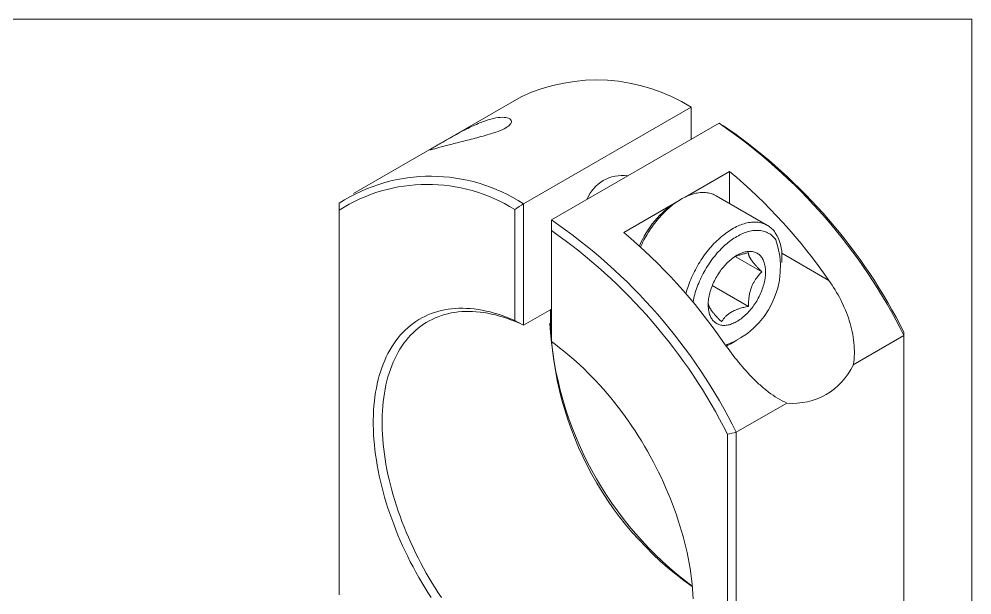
# Model space of a CAD drawing. Header units: inches. Extents: x 0.1 to 10.9, y 0.1 to 8.4.
# Drawn here: x 8.65 to 10.94, y 7.054 to 8.44 of the extents above; entities that cross this region are included whole.
import ezdxf

# ---------------------------------------------------------------- set-up
doc = ezdxf.new("R2010")
doc.units = ezdxf.units.IN
doc.header["$MEASUREMENT"] = 0

msp = doc.modelspace()

# ---------------------------------------------------------------- linework, layer by layer
at = {"color": 7, "linetype": 'Continuous', "lineweight": 0}
for p, q in [((0.06, 8.44), (10.94, 8.44)), ((10.94, 8.44), (10.94, 0.06)), ((9.8568, 8.2531), (9.4537, 8.0204)), ((9.8623, 7.9951), (10.2653, 8.2278)), ((10.2653, 8.1507), (10.2653, 8.2278)), ((9.9291, 7.9566), (10.3321, 8.1893)), ((10.1126, 8.0625), (10.1109, 8.0635)), ((10.3576, 8.0734), (10.2509, 8.0118)), ((10.3576, 7.996), (10.3576, 8.0734)), ((9.8623, 7.9951), (9.8623, 7.7035)), ((10.2208, 7.9945), (10.103, 7.9265)), ((10.2409, 8.0066), (10.2303, 8.0004)), ((10.4485, 7.9436), (10.3249, 8.0149)), ((9.4189, 7.9801), (9.4189, 7.0544)), ((9.841, 7.7145), (9.841, 7.9821)), ((9.9291, 7.9313), (9.9291, 7.6639)), ((10.3713, 7.8685), (10.435, 7.8317)), ((10.4833, 7.8544), (10.4833, 7.8666)), ((10.316, 7.7988), (10.4028, 7.7487)), ((9.8623, 7.7035), (9.9291, 7.7421)), ((10.6549, 7.6082), (10.7765, 7.6784)), ((10.7765, 6.7437), (10.7765, 7.6784)), ((10.3645, 7.6609), (10.3751, 7.667)), ((10.3735, 7.4458), (10.4951, 7.516)), ((10.3735, 7.4458), (10.3735, 6.511)), ((10.3523, 6.5156), (10.3523, 7.4412))]:
    msp.add_line(p, q, dxfattribs=at)
at = {"color": 8, "linetype": 'Continuous', "lineweight": 0}
msp.add_line((10.483, 7.8766), (10.5962, 7.8112), dxfattribs=at)
at = {"color": 7, "linetype": 'Continuous', "lineweight": 0, "flags": 128}
for points in [[(10.3249, 8.0149), (10.3234, 8.0157), (10.3207, 8.0171), (10.3179, 8.0183), (10.3151, 8.0194), (10.3121, 8.0203), (10.3091, 8.0211), (10.3061, 8.0217), (10.303, 8.0222), (10.2998, 8.0225), (10.2965, 8.0227), (10.2933, 8.0228), (10.2899, 8.0226), (10.2865, 8.0224), (10.2831, 8.022), (10.2796, 8.0214), (10.2761, 8.0207), (10.2726, 8.0199), (10.269, 8.0189), (10.2654, 8.0178), (10.2617, 8.0165), (10.2581, 8.0151), (10.2544, 8.0135), (10.2508, 8.0118), (10.2471, 8.0099), (10.2434, 8.008), (10.2397, 8.0059), (10.236, 8.0036), (10.2323, 8.0012), (10.2286, 7.9987), (10.225, 7.9961), (10.2213, 7.9934), (10.2177, 7.9905), (10.2141, 7.9875), (10.2105, 7.9844), (10.2069, 7.9812), (10.2034, 7.9779), (10.1999, 7.9745), (10.1965, 7.9709), (10.193, 7.9673), (10.1897, 7.9636), (10.1864, 7.9598), (10.1831, 7.9559), (10.1799, 7.9519), (10.1768, 7.9478), (10.1737, 7.9437), (10.1707, 7.9395), (10.1677, 7.9352), (10.1649, 7.9309), (10.1621, 7.9265), (10.1593, 7.922), (10.1567, 7.9175), (10.1541, 7.913), (10.1517, 7.9084), (10.1493, 7.9037), (10.147, 7.8991), (10.1447, 7.8944), (10.1434, 7.8914)], [(10.2525, 7.7791), (10.2528, 7.7803), (10.2541, 7.785), (10.2555, 7.7898), (10.257, 7.7945), (10.2587, 7.7993), (10.2604, 7.8041), (10.2622, 7.8088), (10.2642, 7.8136), (10.2662, 7.8183), (10.2683, 7.8231), (10.2705, 7.8278), (10.2728, 7.8324), (10.2752, 7.837), (10.2777, 7.8416), (10.2803, 7.8462), (10.2829, 7.8507), (10.2856, 7.8552), (10.2884, 7.8596), (10.2913, 7.8639), (10.2943, 7.8682), (10.2973, 7.8724), (10.3004, 7.8765), (10.3035, 7.8806), (10.3067, 7.8846), (10.3099, 7.8885), (10.3133, 7.8923), (10.3166, 7.896), (10.32, 7.8996), (10.3235, 7.9031), (10.327, 7.9066), (10.3305, 7.9099), (10.334, 7.9131), (10.3376, 7.9162), (10.3412, 7.9192), (10.3449, 7.922), (10.3485, 7.9248), (10.3522, 7.9274), (10.3559, 7.9299), (10.3596, 7.9323), (10.3633, 7.9345), (10.3669, 7.9366), (10.3706, 7.9386), (10.3743, 7.9405), (10.378, 7.9422), (10.3817, 7.9437), (10.3853, 7.9451), (10.3889, 7.9464), (10.3925, 7.9476), (10.3961, 7.9486), (10.3997, 7.9494), (10.4032, 7.9501), (10.4067, 7.9507), (10.4101, 7.9511), (10.4135, 7.9513), (10.4168, 7.9514), (10.4201, 7.9514), (10.4233, 7.9512), (10.4265, 7.9509), (10.4296, 7.9504), (10.4327, 7.9497), (10.4357, 7.949), (10.4386, 7.948), (10.4415, 7.947), (10.4442, 7.9458), (10.4469, 7.9444), (10.4496, 7.9429), (10.4521, 7.9413), (10.4546, 7.9395), (10.4569, 7.9376), (10.4592, 7.9355), (10.4614, 7.9334), (10.4635, 7.931), (10.4655, 7.9286), (10.4674, 7.926)], [(10.4688, 7.9085), (10.467, 7.9109), (10.465, 7.9133), (10.463, 7.9155), (10.4609, 7.9175), (10.4587, 7.9195), (10.4564, 7.9213), (10.4541, 7.9229), (10.4516, 7.9244), (10.449, 7.9258), (10.4464, 7.927), (10.4437, 7.9281), (10.441, 7.9291), (10.4381, 7.9299), (10.4352, 7.9305), (10.4322, 7.931), (10.4292, 7.9314), (10.4261, 7.9316), (10.4229, 7.9316), (10.4197, 7.9315), (10.4165, 7.9313), (10.4132, 7.9309), (10.4099, 7.9303), (10.4065, 7.9296), (10.4031, 7.9288), (10.3997, 7.9278), (10.3962, 7.9267), (10.3927, 7.9254), (10.3892, 7.924), (10.3857, 7.9224), (10.3822, 7.9207), (10.3786, 7.9188), (10.3751, 7.9169), (10.3716, 7.9148), (10.368, 7.9125), (10.3645, 7.9101), (10.361, 7.9077), (10.3575, 7.905), (10.354, 7.9023), (10.3505, 7.8994), (10.3471, 7.8964), (10.3437, 7.8934), (10.3403, 7.8902), (10.337, 7.8869), (10.3337, 7.8835), (10.3304, 7.88), (10.3272, 7.8764), (10.3241, 7.8727), (10.321, 7.8689), (10.318, 7.8651), (10.315, 7.8611), (10.3121, 7.8571), (10.3092, 7.853), (10.3065, 7.8489), (10.3038, 7.8447), (10.3011, 7.8404), (10.2986, 7.8361), (10.2961, 7.8318), (10.2938, 7.8274), (10.2915, 7.8229), (10.2893, 7.8184), (10.2872, 7.8139), (10.2851, 7.8094), (10.2832, 7.8049), (10.2814, 7.8003), (10.2797, 7.7958), (10.2781, 7.7912), (10.2765, 7.7866), (10.2751, 7.782), (10.2738, 7.7775), (10.2726, 7.773), (10.2716, 7.7684), (10.2706, 7.7639), (10.2697, 7.7595), (10.2696, 7.7588)], [(10.3154, 7.7177), (10.314, 7.7197), (10.3128, 7.7219), (10.3116, 7.7243), (10.3106, 7.7267), (10.3096, 7.7292), (10.3088, 7.7319), (10.3081, 7.7346), (10.3075, 7.7375), (10.307, 7.7404), (10.3066, 7.7434), (10.3063, 7.7465), (10.3062, 7.7497), (10.3062, 7.753), (10.3062, 7.7563), (10.3064, 7.7597), (10.3068, 7.7631), (10.3072, 7.7666), (10.3077, 7.7701), (10.3084, 7.7737), (10.3092, 7.7772), (10.3101, 7.7809), (10.3111, 7.7845), (10.3122, 7.7881), (10.3134, 7.7918), (10.3147, 7.7955), (10.3161, 7.7991), (10.3176, 7.8027), (10.3192, 7.8064), (10.3209, 7.81), (10.3227, 7.8135), (10.3246, 7.817), (10.3266, 7.8205), (10.3286, 7.824), (10.3308, 7.8273), (10.333, 7.8307), (10.3353, 7.8339), (10.3376, 7.8371), (10.34, 7.8402), (10.3425, 7.8433), (10.345, 7.8462), (10.3476, 7.849), (10.3502, 7.8518), (10.3528, 7.8545), (10.3555, 7.857), (10.3583, 7.8594), (10.361, 7.8618), (10.3638, 7.864), (10.3666, 7.8661), (10.3694, 7.868), (10.3723, 7.8699), (10.3751, 7.8716), (10.3779, 7.8731), (10.3807, 7.8745), (10.3836, 7.8758), (10.3864, 7.877), (10.3891, 7.878), (10.3919, 7.8789), (10.3946, 7.8796), (10.3973, 7.8801), (10.4, 7.8806), (10.4026, 7.8808), (10.4052, 7.8809), (10.4077, 7.8809), (10.4102, 7.8807), (10.4126, 7.8804), (10.4149, 7.8799), (10.4172, 7.8793), (10.4194, 7.8785), (10.4215, 7.8776), (10.4236, 7.8765), (10.4256, 7.8753), (10.4274, 7.874), (10.4292, 7.8725), (10.4309, 7.8708), (10.4326, 7.8691), (10.4341, 7.8672), (10.4355, 7.8652), (10.4368, 7.8631), (10.438, 7.8608), (10.4391, 7.8584), (10.4401, 7.8559), (10.441, 7.8533), (10.4418, 7.8506), (10.4424, 7.8479), (10.443, 7.845), (10.4434, 7.842), (10.4437, 7.8389), (10.4439, 7.8358), (10.444, 7.8326), (10.444, 7.8293), (10.4439, 7.8259), (10.4436, 7.8225), (10.4432, 7.8191), (10.4427, 7.8156), (10.4421, 7.812), (10.4414, 7.8084), (10.4406, 7.8048), (10.4396, 7.8012), (10.4386, 7.7976), (10.4374, 7.7939), (10.4362, 7.7903), (10.4348, 7.7866), (10.4333, 7.783), (10.4318, 7.7793), (10.4301, 7.7757), (10.4284, 7.7721), (10.4265, 7.7686), (10.4246, 7.7651), (10.4226, 7.7616), (10.4205, 7.7582), (10.4183, 7.7549), (10.4161, 7.7516), (10.4138, 7.7484), (10.4114, 7.7452), (10.4089, 7.7421), (10.4065, 7.7391), (10.4039, 7.7362), (10.4013, 7.7334), (10.3987, 7.7307), (10.396, 7.7281), (10.3933, 7.7256), (10.3905, 7.7233), (10.3878, 7.721), (10.385, 7.7188), (10.3822, 7.7168), (10.3793, 7.7149), (10.3765, 7.7132), (10.3737, 7.7115), (10.3708, 7.71), (10.368, 7.7087), (10.3652, 7.7074), (10.3624, 7.7064), (10.3597, 7.7054), (10.3569, 7.7046), (10.3542, 7.704), (10.3515, 7.7035), (10.3489, 7.7032), (10.3463, 7.703), (10.3437, 7.7029), (10.3412, 7.703), (10.3388, 7.7033), (10.3364, 7.7037), (10.3341, 7.7043), (10.3319, 7.705), (10.3297, 7.7058), (10.3276, 7.7068), (10.3256, 7.7079), (10.3237, 7.7092), (10.3218, 7.7106), (10.3201, 7.7122), (10.3184, 7.7139), (10.3168, 7.7157), (10.3154, 7.7177)], [(9.6399, 7.0481), (9.6323, 7.06), (9.6248, 7.0722), (9.6175, 7.0844), (9.6103, 7.0967), (9.6034, 7.1092), (9.5967, 7.1217), (9.5901, 7.1343), (9.5838, 7.147), (9.5776, 7.1598), (9.5717, 7.1726), (9.566, 7.1855), (9.5605, 7.1984), (9.5552, 7.2114), (9.5502, 7.2244), (9.5454, 7.2374), (9.5408, 7.2504), (9.5365, 7.2634), (9.5324, 7.2764), (9.5285, 7.2894), (9.5249, 7.3023), (9.5215, 7.3152), (9.5184, 7.3281), (9.5155, 7.3409), (9.5129, 7.3536), (9.5106, 7.3663), (9.5085, 7.3789), (9.5067, 7.3914), (9.5051, 7.4038), (9.5038, 7.4161), (9.5027, 7.4283), (9.5019, 7.4403), (9.5014, 7.4522), (9.5011, 7.464), (9.5011, 7.4757), (9.5014, 7.4871), (9.5019, 7.4985), (9.5027, 7.5096), (9.5038, 7.5206), (9.5051, 7.5313), (9.5067, 7.5419), (9.5085, 7.5523), (9.5106, 7.5625), (9.513, 7.5724), (9.5156, 7.5821), (9.5185, 7.5916), (9.5216, 7.6009), (9.5249, 7.6099), (9.5286, 7.6187), (9.5324, 7.6272), (9.5365, 7.6355), (9.5409, 7.6435), (9.5455, 7.6512), (9.5503, 7.6586), (9.5553, 7.6658), (9.5606, 7.6727), (9.5661, 7.6792), (9.5718, 7.6855), (9.5777, 7.6915), (9.5839, 7.6972), (9.5902, 7.7026), (9.5968, 7.7076), (9.6035, 7.7124), (9.6105, 7.7168), (9.6176, 7.7209), (9.6249, 7.7247), (9.6324, 7.7281), (9.6401, 7.7312), (9.6479, 7.734), (9.6559, 7.7365), (9.6641, 7.7386), (9.6724, 7.7404), (9.6808, 7.7418), (9.6894, 7.7429), (9.6982, 7.7437), (9.707, 7.7441), (9.716, 7.7442), (9.7251, 7.7439), (9.7343, 7.7433), (9.7436, 7.7424), (9.753, 7.7411), (9.7625, 7.7395), (9.7721, 7.7375), (9.7818, 7.7352), (9.7915, 7.7326), (9.8013, 7.7297), (9.8112, 7.7264), (9.8211, 7.7227), (9.8311, 7.7188), (9.841, 7.7145)], [(9.8623, 7.7035), (9.8525, 7.7079), (9.8428, 7.7121), (9.8331, 7.7159), (9.8235, 7.7194), (9.8139, 7.7226), (9.8044, 7.7255), (9.7949, 7.728), (9.7855, 7.7302), (9.7762, 7.7321), (9.767, 7.7337), (9.7578, 7.7349), (9.7488, 7.7358), (9.7398, 7.7364), (9.731, 7.7366), (9.7223, 7.7365), (9.7137, 7.7361), (9.7052, 7.7354), (9.6968, 7.7343), (9.6886, 7.7329), (9.6805, 7.7311), (9.6726, 7.729), (9.6648, 7.7266), (9.6572, 7.7239), (9.6498, 7.7209), (9.6425, 7.7175), (9.6354, 7.7138), (9.6284, 7.7098), (9.6217, 7.7055), (9.6151, 7.7009), (9.6088, 7.696), (9.6026, 7.6908), (9.5967, 7.6852), (9.5909, 7.6794), (9.5853, 7.6733), (9.58, 7.6669), (9.5749, 7.6602), (9.57, 7.6532), (9.5653, 7.646), (9.5609, 7.6385), (9.5567, 7.6307), (9.5527, 7.6227), (9.5489, 7.6144), (9.5454, 7.6058), (9.5422, 7.5971), (9.5391, 7.5881), (9.5363, 7.5788), (9.5338, 7.5694), (9.5315, 7.5597), (9.5295, 7.5498), (9.5277, 7.5397), (9.5262, 7.5294), (9.5249, 7.5189), (9.5239, 7.5083), (9.5231, 7.4974), (9.5226, 7.4864), (9.5223, 7.4753), (9.5224, 7.464), (9.5226, 7.4525), (9.5231, 7.4409), (9.5239, 7.4292), (9.5249, 7.4173), (9.5262, 7.4054), (9.5277, 7.3933), (9.5295, 7.3812), (9.5316, 7.3689), (9.5339, 7.3566), (9.5364, 7.3442), (9.5392, 7.3318), (9.5422, 7.3193), (9.5455, 7.3067), (9.549, 7.2941), (9.5528, 7.2815), (9.5568, 7.2689), (9.561, 7.2562), (9.5654, 7.2436), (9.5701, 7.231), (9.575, 7.2183), (9.5801, 7.2057), (9.5855, 7.1932), (9.591, 7.1807), (9.5968, 7.1682), (9.6028, 7.1558), (9.6089, 7.1434), (9.6153, 7.1312), (9.6219, 7.119), (9.6286, 7.1069), (9.6355, 7.0949), (9.6427, 7.083), (9.6499, 7.0712), (9.6574, 7.0596), (9.665, 7.0481)], [(9.9291, 7.6639), (9.9391, 7.6566), (9.949, 7.6491), (9.959, 7.6413), (9.9688, 7.6332), (9.9786, 7.6249), (9.9884, 7.6163), (9.998, 7.6075), (10.0076, 7.5984), (10.0171, 7.5891), (10.0266, 7.5795), (10.0359, 7.5697), (10.0451, 7.5597), (10.0542, 7.5495), (10.0632, 7.539), (10.0721, 7.5284), (10.0808, 7.5176), (10.0895, 7.5066), (10.0979, 7.4954), (10.1063, 7.484), (10.1144, 7.4725), (10.1224, 7.4608), (10.1303, 7.449), (10.138, 7.437), (10.1455, 7.425), (10.1528, 7.4127), (10.16, 7.4004), (10.167, 7.388), (10.1737, 7.3755), (10.1803, 7.3628), (10.1867, 7.3502), (10.1928, 7.3374), (10.1988, 7.3246), (10.2045, 7.3117), (10.21, 7.2988), (10.2153, 7.2858), (10.2204, 7.2728), (10.2252, 7.2598), (10.2298, 7.2468), (10.2342, 7.2338), (10.2383, 7.2208), (10.2422, 7.2078), (10.2459, 7.1949), (10.2493, 7.182), (10.2524, 7.1691), (10.2553, 7.1563), (10.2579, 7.1435), (10.2603, 7.1309), (10.2625, 7.1183), (10.2643, 7.1057), (10.2659, 7.0933), (10.2673, 7.081), (10.2684, 7.0688), (10.2692, 7.0568), (10.2697, 7.0448)]]:
    msp.add_lwpolyline(points, dxfattribs=at)
at = {"color": 7, "linetype": 'Continuous', "lineweight": 0}
for centre, radius, start, end in [((10.0379, 7.8669), 0.4265, 57.7847, 115.132), ((9.5791, 7.0854), 1.3362, 26.3459, 55.699), ((9.5953, 7.0938), 1.3215, 26.6301, 54.9936), ((9.6393, 7.6558), 0.406, 56.6843, 122.8693), ((10.1, 7.9717), 0.0919, 81.9487, 158.0459), ((9.4974, 7.0509), 1.3363, 34.6808, 49.9266), ((9.6315, 7.6474), 0.3948, 57.9526, 122.5863), ((10.3548, 7.8049), 0.2318, 122.4813, 157.4362), ((9.1761, 6.8528), 1.3362, 26.3459, 55.699), ((9.172, 6.8498), 1.3202, 26.6159, 55.0078), ((9.246, 6.9069), 1.3319, 34.6558, 49.9516), ((10.3798, 7.8707), 0.1036, 357.7295, 32.2682), ((10.2793, 7.8435), 0.2003, 290.0453, 18.9192), ((10.732, 7.7324), 0.8052, 179.4015, 234.7976), ((10.7728, 7.7579), 0.8488, 183.3383, 233.4919), ((10.2928, 7.7844), 0.1428, 293.3515, 300.1319), ((10.5088, 7.6769), 0.1615, 265.1605, 334.8341)]:
    msp.add_arc(centre, radius, start, end, dxfattribs=at)
for points, knots in [([(9.8195, 8.1782), (9.8143, 8.1751), (9.8077, 8.1722), (9.7941, 8.1671), (9.787, 8.1648), (9.7733, 8.1606), (9.7665, 8.1588), (9.7535, 8.1552), (9.7472, 8.1536), (9.7288, 8.1489), (9.7171, 8.146), (9.6957, 8.1405), (9.6859, 8.1379), (9.6682, 8.1332), (9.6603, 8.131), (9.6474, 8.1273), (9.6424, 8.1259), (9.6368, 8.1248), (9.6363, 8.1251), (9.6409, 8.1282), (9.6433, 8.1297), (9.6502, 8.1337), (9.6546, 8.1363), (9.6649, 8.1422), (9.6708, 8.1456), (9.6833, 8.1527), (9.6897, 8.1564), (9.7026, 8.1635), (9.7088, 8.1669), (9.721, 8.1733), (9.727, 8.1763), (9.744, 8.1846), (9.7545, 8.1892), (9.7735, 8.1964), (9.7821, 8.199), (9.7978, 8.2026), (9.8048, 8.2035), (9.817, 8.2036), (9.8223, 8.2029), (9.8303, 8.1996), (9.8331, 8.197), (9.8332, 8.1915), (9.8325, 8.1893), (9.8283, 8.1842), (9.8248, 8.1812), (9.8195, 8.1782)], [0, 0, 0, 0, 0.03125, 0.03125, 0.0625, 0.0625, 0.09375, 0.09375, 0.125, 0.125, 0.1875, 0.1875, 0.25, 0.25, 0.3125, 0.3125, 0.375, 0.375, 0.4375, 0.4375, 0.46875, 0.46875, 0.5, 0.5, 0.53125, 0.53125, 0.5625, 0.5625, 0.59375, 0.59375, 0.625, 0.625, 0.6875, 0.6875, 0.75, 0.75, 0.8125, 0.8125, 0.875, 0.875, 0.9375, 0.9375, 0.96875, 0.96875, 1, 1, 1, 1]), ([(10.4028, 7.8776), (10.4012, 7.8773), (10.3979, 7.8766), (10.3931, 7.8755), (10.3884, 7.8743), (10.3837, 7.873), (10.3791, 7.8716), (10.3746, 7.87), (10.3711, 7.8685), (10.3691, 7.8676), (10.3685, 7.8673)], [0, 0, 0, 0, 0.132035, 0.264654, 0.397463, 0.531803, 0.666452, 0.802919, 0.939857, 1, 1, 1, 1]), ([(10.435, 7.8317), (10.4337, 7.8331), (10.431, 7.8358), (10.4276, 7.8393), (10.4248, 7.8422), (10.4225, 7.8447), (10.4203, 7.8472), (10.4182, 7.8496), (10.4162, 7.852), (10.4143, 7.8543), (10.4125, 7.8566), (10.4109, 7.8588), (10.4095, 7.8608), (10.4082, 7.8627), (10.4072, 7.8645), (10.4062, 7.8662), (10.4053, 7.8678), (10.4046, 7.8694), (10.4041, 7.8709), (10.4035, 7.8726), (10.4031, 7.8745), (10.4028, 7.8762), (10.4028, 7.8772), (10.4028, 7.8776)], [0, 0, 0, 0, 0.066885, 0.133892, 0.176717, 0.219686, 0.262653, 0.306227, 0.349799, 0.394083, 0.438365, 0.482937, 0.523654, 0.564614, 0.605574, 0.647269, 0.688964, 0.731351, 0.77374, 0.816306, 0.885128, 0.953958, 1, 1, 1, 1]), ([(10.4028, 7.7487), (10.4028, 7.7504), (10.4028, 7.7538), (10.403, 7.759), (10.4034, 7.7641), (10.4039, 7.7693), (10.4047, 7.7745), (10.4057, 7.7797), (10.4069, 7.7848), (10.4084, 7.79), (10.41, 7.7947), (10.4119, 7.7991), (10.4136, 7.8029), (10.4154, 7.8063), (10.4178, 7.8105), (10.4208, 7.815), (10.4243, 7.8198), (10.4277, 7.824), (10.4313, 7.828), (10.4338, 7.8305), (10.435, 7.8317)], [0, 0, 0, 0, 0.053908, 0.107813, 0.162233, 0.21665, 0.272022, 0.327389, 0.383616, 0.439839, 0.497212, 0.545546, 0.59388, 0.633257, 0.672635, 0.752213, 0.813865, 0.875826, 0.937793, 1, 1, 1, 1]), ([(10.5962, 7.8112), (10.6173, 7.7811), (10.6343, 7.749), (10.6508, 7.697), (10.6546, 7.679), (10.6581, 7.6435), (10.6578, 7.6255), (10.6549, 7.6082)], [0, 0, 0, 0, 0.5, 0.5, 0.75, 0.75, 1, 1, 1, 1]), ([(10.3062, 7.7558), (10.3063, 7.7553), (10.3064, 7.7541), (10.3068, 7.7524), (10.3074, 7.7507), (10.3079, 7.7493), (10.3086, 7.7477), (10.3094, 7.7461), (10.3104, 7.7444), (10.3115, 7.7426), (10.3128, 7.7406), (10.3142, 7.7386), (10.3158, 7.7365), (10.3175, 7.7343), (10.3193, 7.732), (10.3213, 7.7296), (10.3238, 7.7267), (10.3269, 7.7234), (10.3302, 7.7198), (10.3334, 7.7165), (10.336, 7.7139), (10.3377, 7.7122), (10.3384, 7.7115)], [0, 0, 0, 0, 0.059601, 0.132914, 0.176363, 0.220007, 0.263719, 0.307899, 0.35217, 0.396954, 0.44185, 0.487022, 0.532347, 0.577972, 0.62371, 0.670036, 0.71646, 0.786995, 0.857773, 0.911054, 0.9644, 1, 1, 1, 1]), ([(10.3384, 7.7115), (10.3389, 7.7124), (10.34, 7.7143), (10.3419, 7.7171), (10.344, 7.7198), (10.3462, 7.7225), (10.3488, 7.7252), (10.3515, 7.7278), (10.3546, 7.7303), (10.358, 7.7327), (10.3617, 7.735), (10.3653, 7.7369), (10.3686, 7.7385), (10.3716, 7.7398), (10.3747, 7.7411), (10.3779, 7.7423), (10.3817, 7.7435), (10.3864, 7.7449), (10.3917, 7.7463), (10.3972, 7.7476), (10.4009, 7.7483), (10.4028, 7.7487)], [0, 0, 0, 0, 0.053839, 0.107851, 0.16186, 0.216712, 0.27156, 0.327484, 0.383403, 0.439833, 0.497342, 0.554851, 0.59391, 0.63297, 0.67266, 0.712351, 0.752216, 0.813951, 0.875692, 0.937844, 1, 1, 1, 1]), ([(10.4951, 7.516), (10.4799, 7.5228), (10.4654, 7.5318), (10.4443, 7.5478), (10.4374, 7.5536), (10.4239, 7.5657), (10.4174, 7.572), (10.3857, 7.6046), (10.3628, 7.6341), (10.3416, 7.6643)], [0, 0, 0, 0, 0.25, 0.25, 0.375, 0.375, 0.5, 0.5, 1, 1, 1, 1])]:
    msp.add_open_spline(points, degree=3, knots=knots, dxfattribs=at)
for points in [[(10.3321, 8.1893), (10.3392, 8.185), (10.3463, 8.1806), (10.3533, 8.1762)], [(9.4189, 7.9968), (9.4189, 7.9912), (9.4189, 7.9857), (9.4189, 7.9801)], [(9.8623, 7.9951), (9.8552, 7.9908), (9.8481, 7.9864), (9.841, 7.9821)], [(9.9291, 7.9566), (9.9291, 7.9482), (9.9291, 7.9398), (9.9291, 7.9313)], [(9.8623, 7.7035), (9.8552, 7.7072), (9.8481, 7.7109), (9.841, 7.7145)], [(10.7765, 7.6784), (10.7765, 7.681), (10.7765, 7.6836), (10.7765, 7.6862)], [(10.3735, 7.4458), (10.3664, 7.4443), (10.3594, 7.4428), (10.3523, 7.4412)]]:
    msp.add_open_spline(points, degree=3, dxfattribs=at)

doc.saveas('drawing.dxf')
